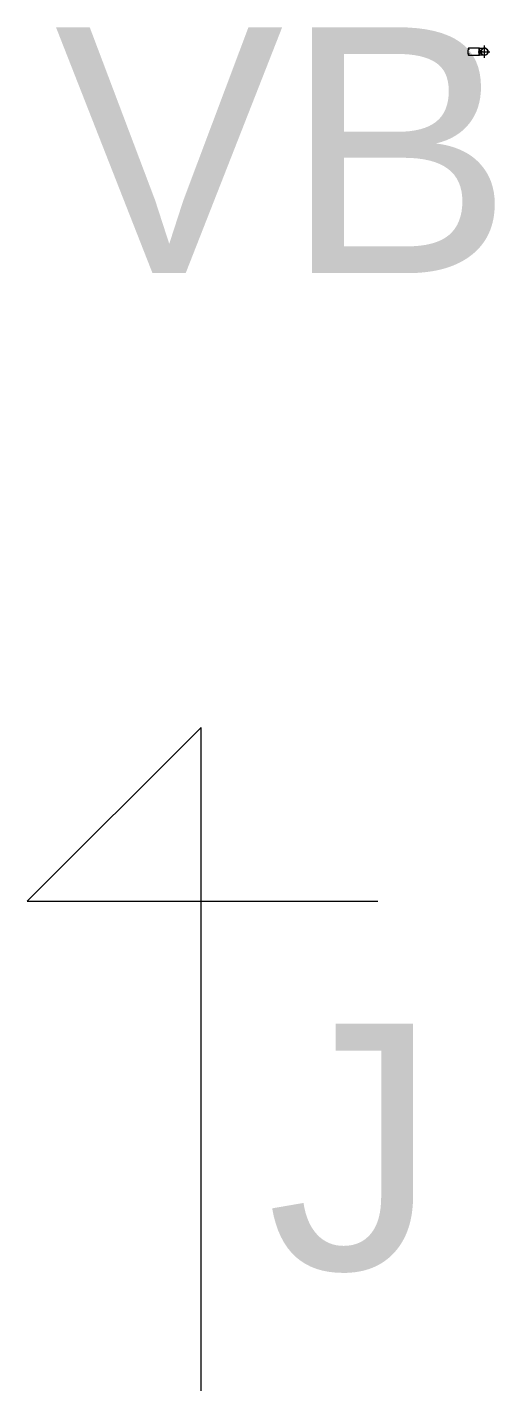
# Model space of a CAD drawing. Header units: millimetres. Extents: x 48671 to 278361, y -45352 to 20466.
# Drawn here: x 172232 to 179751, y -45352 to -23167 of the extents above; entities that cross this region are included whole.
import ezdxf

# ---------------------------------------------------------------- set-up
doc = ezdxf.new("R2010")
doc.units = ezdxf.units.MM
for name, color, linetype, lineweight in [('A-DETL-THIN', 151, 'Continuous', 13), ('G-ANNO-TEXT', 231, 'Continuous', 9), ('P-PIPE', 3, 'Continuous', 13), ('P-PIPE-CNTR', 3, 'Continuous', 9)]:
    doc.layers.add(name, color=color, linetype=linetype, lineweight=lineweight)
doc.styles.add('Arial_4', font='arial.ttf', dxfattribs={"height": 4000})

# ---------------------------------------------------------------- blocks, each defined once
blk = doc.blocks.new('Koleno_ slitinová ocel - Standardní-1479841-Mapka _ závislý 4')
at = {"layer": 'P-PIPE', "color": 41, "lineweight": 9, "flags": 128}
for points in [[(50839, -23508), (50843, -23508), (50847, -23508), (50851, -23508), (50855, -23508), (50859, -23508), (50862, -23508), (50866, -23508), (50870, -23508), (50873, -23508), (50877, -23508), (50880, -23508), (50883, -23508), (50886, -23508), (50889, -23508), (50892, -23508), (50895, -23508), (50898, -23508), (50900, -23508), (50903, -23508), (50905, -23508), (50907, -23508), (50909, -23508), (50911, -23508), (50913, -23508), (50915, -23508), (50916, -23508), (50917, -23508), (50918, -23508), (50919, -23508), (50920, -23508), (50921, -23508), (50921, -23508), (50922, -23508), (50922, -23508)], [(50922, -23508), (50924, -23508), (50926, -23508), (50929, -23508), (50931, -23508), (50933, -23509), (50935, -23509), (50938, -23510), (50940, -23511), (50942, -23511), (50944, -23512), (50946, -23513), (50948, -23514), (50950, -23515)], [(50922, -23622), (50922, -23622), (50921, -23622), (50921, -23622), (50920, -23622), (50920, -23622), (50919, -23622), (50918, -23622), (50917, -23622), (50915, -23622), (50914, -23622), (50912, -23622), (50910, -23622), (50908, -23622), (50906, -23622), (50904, -23622), (50902, -23622), (50899, -23622), (50896, -23622), (50894, -23622), (50891, -23622), (50888, -23622), (50885, -23622), (50882, -23622), (50878, -23622), (50875, -23622), (50871, -23622), (50868, -23622), (50864, -23622), (50860, -23622), (50857, -23622), (50853, -23622), (50849, -23622), (50845, -23622), (50841, -23622), (50839, -23622)], [(50965, -23602), (50963, -23604), (50962, -23606), (50960, -23607), (50958, -23609), (50956, -23610), (50955, -23612), (50953, -23613), (50951, -23614), (50949, -23615), (50947, -23616), (50945, -23617), (50942, -23618), (50940, -23619), (50938, -23620), (50936, -23620), (50934, -23621), (50931, -23621), (50929, -23621), (50927, -23622), (50925, -23622), (50922, -23622), (50922, -23622)], [(50959, -23522), (50961, -23523), (50963, -23525), (50964, -23527), (50966, -23528), (50967, -23530), (50969, -23532), (50970, -23534), (50971, -23536), (50972, -23538), (50973, -23540), (50974, -23542), (50975, -23544), (50976, -23546), (50976, -23548), (50977, -23551), (50978, -23553), (50978, -23555), (50978, -23557), (50979, -23560), (50979, -23562), (50979, -23564), (50979, -23565)], [(50979, -23565), (50979, -23567), (50979, -23569), (50978, -23572), (50978, -23574), (50978, -23576), (50977, -23578), (50977, -23581), (50976, -23583), (50975, -23585), (50974, -23587), (50973, -23589), (50972, -23591), (50971, -23593)]]:
    blk.add_lwpolyline(points, dxfattribs=at)
at = {"layer": 'P-PIPE', "color": 41, "lineweight": 9}
for radius, start, end in [(57.1, 60, 120), (57.1, 135, 180), (57.1, 180, 225), (57.2, 240, 315), (57.2, 0, 45), (57.2, 330, 0)]:
    blk.add_arc((50922, -23565), radius, start, end, dxfattribs=at)
for major_axis, start_param, end_param in [((0, 57.2), 4.712389, 7.853982), ((0, 57.1), 1.570796, 4.712389)]:
    blk.add_ellipse((50839, -23565), major_axis=major_axis, ratio=0.190809, start_param=start_param, end_param=end_param, dxfattribs=at)

msp = doc.modelspace()

# ---------------------------------------------------------------- linework, layer by layer
at = {"layer": 'A-DETL-THIN', "lineweight": 9}
for p, q in [((175060.6, -34560.1), (172232.2, -37388.5)), ((175060.6, -45352), (175060.6, -34560.1)), ((172232.2, -37388.5), (177932.2, -37388.5))]:
    msp.add_line(p, q, dxfattribs=at)
at = {"layer": 'P-PIPE', "color": 41, "lineweight": 9}
for p, q in [((179583.8, -23507.6), (179406.3, -23507.6)), ((179406.3, -23621.9), (179583.8, -23621.9))]:
    msp.add_line(p, q, dxfattribs=at)
for start, end in [(0, 180), (180, 0)]:
    msp.add_arc((179666.3, -23564.8), 57.1, start, end, dxfattribs=at)
for centre, major_axis, start_param, end_param in [((179406.3, -23564.8), (0, 57.2), 0, 1.5707963), ((179406.3, -23564.8), (0, 57.2), 5.2359878, 6.2831853), ((179583.8, -23564.8), (0, 57.2), 0, 1.5707963), ((179583.8, -23564.8), (0, 57.2), 4.712389, 6.2831853), ((179406.3, -23564.8), (0, 57.1), 1.5707963, 3.1415927), ((179406.3, -23564.8), (0, 57.2), 3.1415927, 4.1887902), ((179583.8, -23564.8), (0, 57.1), 1.5707963, 3.1415927), ((179583.8, -23564.8), (0, 57.1), 3.1415927, 4.712389)]:
    msp.add_ellipse(centre, major_axis=major_axis, ratio=0.190809, start_param=start_param, end_param=end_param, dxfattribs=at)
at = {"layer": 'P-PIPE-CNTR', "color": 41}
for p, q in [((179666.3, -23664.8), (179666.3, -23464.8)), ((179566.3, -23564.8), (179751.3, -23564.8)), ((179633.4, -23564.8), (179583.8, -23564.8))]:
    msp.add_line(p, q, dxfattribs=at)

# ---------------------------------------------------------------- block references
at = {"layer": 'P-PIPE', "color": 41, "lineweight": 9}
msp.add_blockref('Koleno_ slitinová ocel - Standardní-1479841-Mapka _ závislý 4', (128744.6, 0), dxfattribs=at)

# ---------------------------------------------------------------- texts
at = {"layer": 'G-ANNO-TEXT', "color": 7, "char_height": 4000, "attachment_point": 1, "style": 'Arial_4'}
for s, insert, width in [('VB5', (172674.5, -23167.2), 13147.675), ('\\fArial|b0|i0|c238|p34|;J', (176126.3, -39378.1), 3527.425)]:
    msp.add_mtext(s, dxfattribs=dict(at, insert=insert, width=width))

doc.saveas('drawing.dxf')
